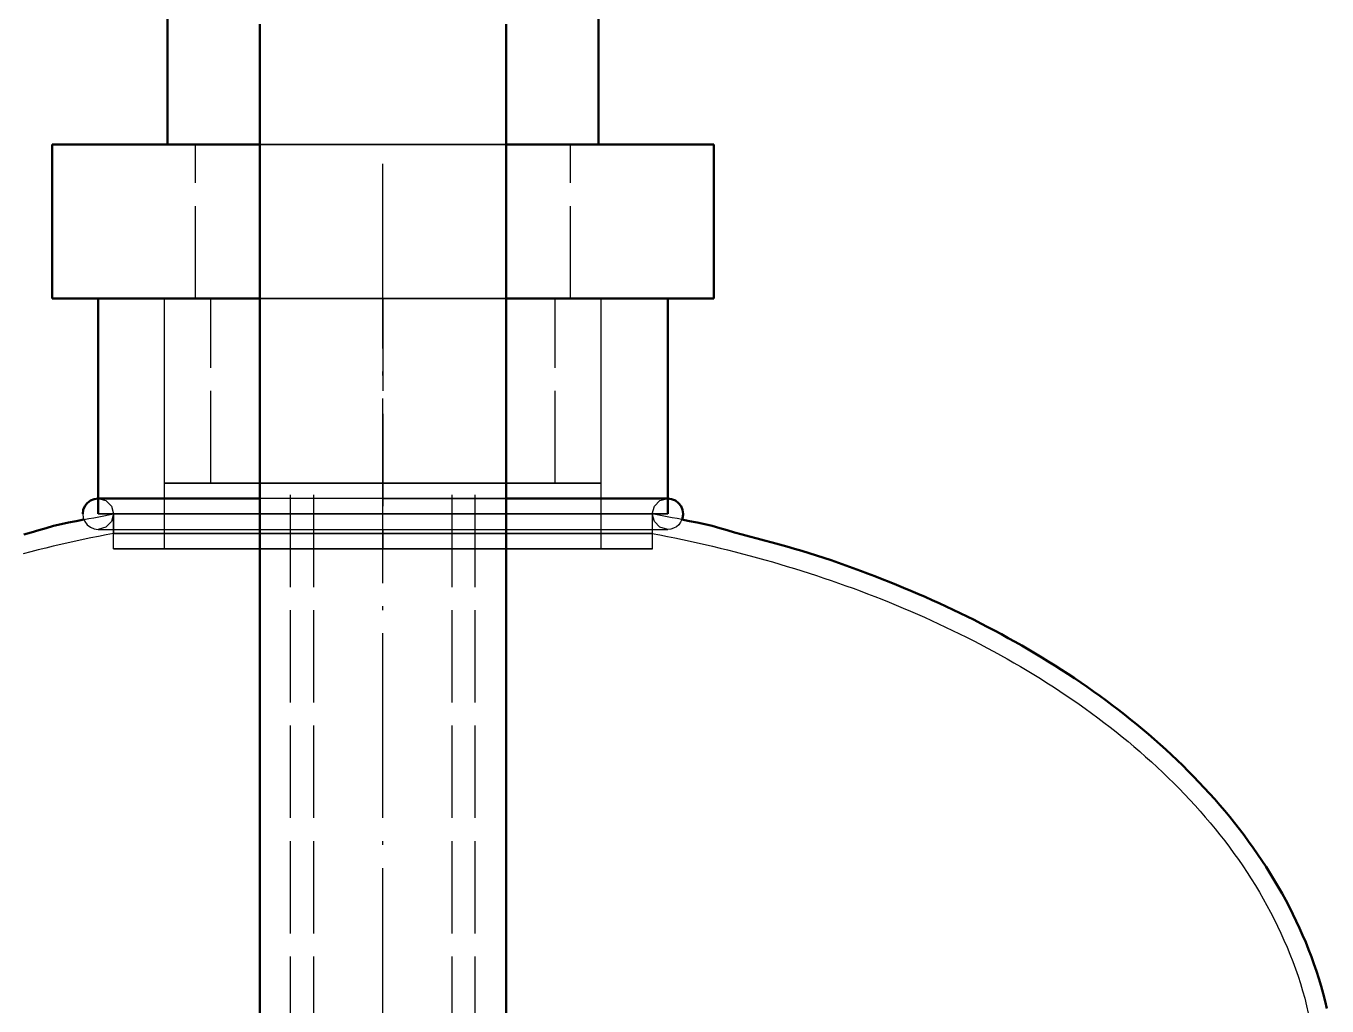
# Model space of a CAD drawing. Header units: millimetres. Extents: x 0 to 594, y 0 to 420.
# Drawn here: x 230.15 to 272.41, y 316.27 to 348.1 of the extents above; entities that cross this region are included whole.
import ezdxf

# ---------------------------------------------------------------- set-up
doc = ezdxf.new("R2010")
doc.units = ezdxf.units.MM
doc.linetypes.add('ISO02-TRAZOS', pattern=[3.75, 3, -0.75])
doc.linetypes.add('ISO04-TRAZO-PUNTO', pattern=[7.625, 6, -0.75, 0.125, -0.75])
for name, color, linetype, lineweight in [('01-VISIBLE', 7, 'CONTINUOUS', 50), ('02-OCULTA', 4, 'ISO02-TRAZOS', 25), ('03-EJE', 1, 'ISO04-TRAZO-PUNTO', 25)]:
    doc.layers.add(name, color=color, linetype=linetype, lineweight=lineweight)

msp = doc.modelspace()

# ---------------------------------------------------------------- linework, layer by layer
at = {"layer": '01-VISIBLE'}
for p, q in [((234.746, 344.251), (234.746, 376.184)), ((248.746, 344.251), (248.746, 376.184)), ((230.996, 339.251), (230.996, 344.251)), ((252.496, 339.251), (252.496, 344.251)), ((232.496, 332.251), (232.496, 339.251)), ((237.746, 339.277), (237.746, 257.351)), ((245.746, 339.277), (245.746, 257.351)), ((250.996, 332.251), (250.996, 339.251))]:
    msp.add_line(p, q, dxfattribs=at)
for points in [[(237.746, 339.277), (237.746, 339.531), (237.746, 339.785), (237.746, 340.039), (237.746, 340.293), (237.746, 340.546), (237.746, 340.8), (237.746, 341.054), (237.746, 341.308), (237.746, 341.562), (237.746, 341.816), (237.746, 342.069), (237.746, 342.323), (237.746, 342.577), (237.746, 342.831), (237.746, 343.085), (237.746, 343.339), (237.746, 343.593), (237.746, 343.846), (237.746, 344.1), (237.746, 344.354), (237.746, 344.608), (237.746, 344.862), (237.746, 345.116), (237.746, 345.369), (237.746, 345.623), (237.746, 345.877), (237.746, 346.131), (237.746, 346.385), (237.746, 346.639), (237.746, 346.893), (237.746, 347.146), (237.746, 347.4), (237.746, 347.654), (237.746, 347.908), (237.746, 348.162)], [(245.746, 339.277), (245.746, 339.531), (245.746, 339.785), (245.746, 340.039), (245.746, 340.293), (245.746, 340.546), (245.746, 340.8), (245.746, 341.054), (245.746, 341.308), (245.746, 341.562), (245.746, 341.816), (245.746, 342.069), (245.746, 342.323), (245.746, 342.577), (245.746, 342.831), (245.746, 343.085), (245.746, 343.339), (245.746, 343.593), (245.746, 343.846), (245.746, 344.1), (245.746, 344.354), (245.746, 344.608), (245.746, 344.862), (245.746, 345.116), (245.746, 345.369), (245.746, 345.623), (245.746, 345.877), (245.746, 346.131), (245.746, 346.385), (245.746, 346.639), (245.746, 346.893), (245.746, 347.146), (245.746, 347.4), (245.746, 347.654), (245.746, 347.908), (245.746, 348.162)], [(230.996, 344.251), (231.246, 344.251), (231.496, 344.251), (231.746, 344.251), (231.996, 344.251), (232.246, 344.251), (232.496, 344.251), (232.746, 344.251), (232.996, 344.251), (233.246, 344.251), (233.496, 344.251), (233.746, 344.251), (233.996, 344.251), (234.246, 344.251), (234.496, 344.251), (234.746, 344.251), (234.996, 344.251), (235.246, 344.251), (235.496, 344.251), (235.746, 344.251), (235.996, 344.251), (236.246, 344.251), (236.496, 344.251), (236.746, 344.251), (236.996, 344.251), (237.246, 344.251), (237.496, 344.251), (237.746, 344.251)], [(245.746, 344.251), (246.005, 344.251), (246.265, 344.251), (246.525, 344.251), (246.784, 344.251), (247.044, 344.251), (247.303, 344.251), (247.563, 344.251), (247.823, 344.251), (248.082, 344.251), (248.342, 344.251), (248.602, 344.251), (248.861, 344.251), (249.121, 344.251), (249.38, 344.251), (249.64, 344.251), (249.9, 344.251), (250.159, 344.251), (250.419, 344.251), (250.678, 344.251), (250.938, 344.251), (251.198, 344.251), (251.457, 344.251), (251.717, 344.251), (251.977, 344.251), (252.236, 344.251), (252.496, 344.251)], [(230.996, 339.251), (231.246, 339.251), (231.496, 339.251), (231.746, 339.251), (231.996, 339.251), (232.246, 339.251), (232.496, 339.251), (232.746, 339.251), (232.996, 339.251), (233.246, 339.251), (233.496, 339.251), (233.746, 339.251), (233.996, 339.251), (234.246, 339.251), (234.496, 339.251), (234.746, 339.251), (234.996, 339.251), (235.246, 339.251), (235.496, 339.251), (235.746, 339.251), (235.996, 339.251), (236.246, 339.251), (236.496, 339.251), (236.746, 339.251), (236.996, 339.251), (237.246, 339.251), (237.496, 339.251), (237.746, 339.251)], [(245.746, 339.251), (246.005, 339.251), (246.265, 339.251), (246.525, 339.251), (246.784, 339.251), (247.044, 339.251), (247.303, 339.251), (247.563, 339.251), (247.823, 339.251), (248.082, 339.251), (248.342, 339.251), (248.602, 339.251), (248.861, 339.251), (249.121, 339.251), (249.38, 339.251), (249.64, 339.251), (249.9, 339.251), (250.159, 339.251), (250.419, 339.251), (250.678, 339.251), (250.938, 339.251), (251.198, 339.251), (251.457, 339.251), (251.717, 339.251), (251.977, 339.251), (252.236, 339.251), (252.496, 339.251)], [(232.496, 332.751), (232.366, 332.733), (232.246, 332.684), (232.142, 332.604), (232.063, 332.501), (232.013, 332.38), (231.996, 332.251)], [(237.746, 332.751), (237.496, 332.751), (237.246, 332.751), (236.996, 332.751), (236.746, 332.751), (236.496, 332.751), (236.246, 332.751), (235.996, 332.751), (235.746, 332.751), (235.496, 332.751), (235.246, 332.751), (234.996, 332.751), (234.746, 332.751), (234.496, 332.751), (234.246, 332.751), (233.996, 332.751), (233.746, 332.751), (233.496, 332.751), (233.246, 332.751), (232.996, 332.751), (232.746, 332.751), (232.496, 332.751)], [(250.996, 332.751), (250.733, 332.751), (250.471, 332.751), (250.208, 332.751), (249.946, 332.751), (249.683, 332.751), (249.421, 332.751), (249.158, 332.751), (248.896, 332.751), (248.633, 332.751), (248.371, 332.751), (248.108, 332.751), (247.846, 332.751), (247.583, 332.751), (247.321, 332.751), (247.058, 332.751), (246.796, 332.751), (246.533, 332.751), (246.271, 332.751), (246.008, 332.751), (245.746, 332.751)], [(251.496, 332.251), (251.479, 332.38), (251.429, 332.501), (251.349, 332.604), (251.246, 332.684), (251.125, 332.733), (250.996, 332.751)], [(251.496, 332.251), (251.495, 332.219), (251.492, 332.188), (251.487, 332.157), (251.48, 332.127), (251.472, 332.097), (251.461, 332.067)], [(230.078, 331.588), (230.321, 331.654), (230.563, 331.721), (230.804, 331.793), (231.046, 331.862), (231.291, 331.918), (231.537, 331.97), (231.784, 332.019), (232.031, 332.067)], [(272.413, 316.188), (272.354, 316.432), (272.29, 316.675), (272.222, 316.917), (272.149, 317.158), (272.072, 317.397), (271.991, 317.635), (271.905, 317.872), (271.815, 318.106), (271.721, 318.34), (271.623, 318.571), (271.521, 318.801), (271.415, 319.029), (271.305, 319.255), (271.191, 319.479), (271.074, 319.702), (270.953, 319.922), (270.829, 320.141), (270.701, 320.358), (270.57, 320.572), (270.436, 320.785), (270.298, 320.995), (270.157, 321.204), (270.014, 321.41), (269.867, 321.614), (269.718, 321.817), (269.566, 322.017), (269.411, 322.215), (269.253, 322.411), (269.093, 322.605), (268.93, 322.796), (268.765, 322.986), (268.597, 323.173), (268.427, 323.359), (268.255, 323.542), (268.081, 323.723), (267.904, 323.902), (267.726, 324.079), (267.545, 324.254), (267.362, 324.426), (267.177, 324.597), (266.991, 324.766), (266.803, 324.932), (266.612, 325.097), (266.42, 325.259), (266.227, 325.42), (266.032, 325.578), (265.835, 325.735), (265.636, 325.889), (265.436, 326.042), (265.235, 326.192), (265.032, 326.341), (264.828, 326.487), (264.622, 326.632), (264.415, 326.775), (264.207, 326.916), (263.997, 327.055), (263.787, 327.192), (263.575, 327.327), (263.361, 327.46), (263.147, 327.592), (262.932, 327.722), (262.715, 327.849), (262.498, 327.976), (262.279, 328.1), (262.059, 328.222), (261.839, 328.343), (261.617, 328.462), (261.395, 328.579), (261.172, 328.695), (260.948, 328.809), (260.723, 328.921), (260.497, 329.032), (260.27, 329.141), (260.042, 329.248), (259.814, 329.353), (259.585, 329.456), (259.355, 329.558), (259.124, 329.658), (258.892, 329.756), (258.66, 329.853), (258.428, 329.948), (258.194, 330.042), (257.96, 330.134), (257.726, 330.225), (257.491, 330.315), (257.256, 330.404), (257.02, 330.492), (256.784, 330.578), (256.547, 330.662), (256.31, 330.745), (256.071, 330.825), (255.832, 330.903), (255.593, 330.978), (255.352, 331.052), (255.111, 331.123), (254.869, 331.193), (254.627, 331.261), (254.385, 331.328), (254.142, 331.394), (253.899, 331.459), (253.656, 331.524), (253.413, 331.588), (253.171, 331.654), (252.928, 331.721), (252.687, 331.793), (252.445, 331.862), (252.201, 331.918), (251.954, 331.97), (251.708, 332.019), (251.461, 332.067)]]:
    msp.add_lwpolyline(points, dxfattribs=at)
at = {"layer": '02-OCULTA'}
for p, q in [((234.746, 344.251), (234.746, 377.184)), ((248.746, 344.251), (248.746, 377.184)), ((235.652, 339.251), (235.652, 344.251)), ((246.746, 344.251), (236.746, 344.251)), ((246.746, 344.251), (236.746, 344.251)), ((247.84, 339.251), (247.84, 344.251)), ((234.652, 331.118), (234.652, 339.251)), ((234.652, 333.251), (234.652, 339.251)), ((236.152, 333.251), (236.152, 339.251)), ((241.746, 339.251), (241.746, 331.118)), ((247.34, 333.251), (247.34, 339.251)), ((248.84, 331.118), (248.84, 339.251)), ((248.84, 333.251), (248.84, 339.251)), ((238.746, 194.876), (238.746, 333.251)), ((239.496, 194.876), (239.496, 333.251)), ((243.996, 194.876), (243.996, 333.251)), ((244.746, 194.876), (244.746, 333.251)), ((232.991, 331.118), (232.991, 332.251)), ((232.996, 332.251), (232.996, 331.618)), ((250.496, 332.251), (250.496, 331.618)), ((250.501, 331.118), (250.501, 332.251))]:
    msp.add_line(p, q, dxfattribs=at)
for points in [[(241.746, 344.251), (241.496, 344.251), (241.246, 344.251), (240.996, 344.251), (240.746, 344.251), (240.496, 344.251), (240.246, 344.251), (239.996, 344.251), (239.746, 344.251), (239.496, 344.251), (239.246, 344.251), (238.996, 344.251), (238.746, 344.251), (238.496, 344.251), (238.246, 344.251), (237.996, 344.251), (237.746, 344.251), (237.496, 344.251), (237.246, 344.251), (236.996, 344.251), (236.746, 344.251), (236.496, 344.251), (236.246, 344.251), (235.996, 344.251), (235.746, 344.251), (235.496, 344.251), (235.246, 344.251), (234.996, 344.251), (234.746, 344.251), (234.496, 344.251), (234.246, 344.251), (233.996, 344.251), (233.746, 344.251), (233.496, 344.251), (233.246, 344.251), (232.996, 344.251), (232.746, 344.251), (232.496, 344.251), (232.246, 344.251), (231.996, 344.251), (231.746, 344.251), (231.496, 344.251), (231.246, 344.251), (230.996, 344.251)], [(236.746, 344.251), (236.496, 344.251), (236.246, 344.251), (235.996, 344.251), (235.746, 344.251), (235.496, 344.251), (235.246, 344.251), (234.996, 344.251), (234.746, 344.251)], [(236.746, 344.251), (236.496, 344.251), (236.246, 344.251), (235.996, 344.251), (235.746, 344.251), (235.496, 344.251), (235.246, 344.251), (234.996, 344.251), (234.746, 344.251)], [(241.746, 344.251), (241.492, 344.251), (241.238, 344.251), (240.984, 344.251), (240.73, 344.251), (240.476, 344.251), (240.222, 344.251), (239.968, 344.251), (239.714, 344.251), (239.461, 344.251), (239.207, 344.251), (238.953, 344.251), (238.699, 344.251), (238.445, 344.251), (238.191, 344.251), (237.937, 344.251), (237.683, 344.251), (237.429, 344.251), (237.175, 344.251), (236.921, 344.251), (236.667, 344.251), (236.414, 344.251), (236.16, 344.251), (235.906, 344.251), (235.652, 344.251)], [(235.652, 344.251), (235.906, 344.251), (236.16, 344.251), (236.414, 344.251), (236.667, 344.251), (236.921, 344.251), (237.175, 344.251), (237.429, 344.251), (237.683, 344.251), (237.937, 344.251), (238.191, 344.251), (238.445, 344.251), (238.699, 344.251), (238.953, 344.251), (239.207, 344.251), (239.461, 344.251), (239.714, 344.251), (239.968, 344.251), (240.222, 344.251), (240.476, 344.251), (240.73, 344.251), (240.984, 344.251), (241.238, 344.251), (241.492, 344.251), (241.746, 344.251), (242, 344.251), (242.254, 344.251), (242.508, 344.251), (242.761, 344.251), (243.015, 344.251), (243.269, 344.251), (243.523, 344.251), (243.777, 344.251), (244.031, 344.251), (244.285, 344.251), (244.539, 344.251), (244.793, 344.251), (245.047, 344.251), (245.301, 344.251), (245.555, 344.251), (245.808, 344.251), (246.062, 344.251), (246.316, 344.251), (246.57, 344.251), (246.824, 344.251), (247.078, 344.251), (247.332, 344.251), (247.586, 344.251), (247.84, 344.251)], [(237.746, 344.251), (238.004, 344.251), (238.262, 344.251), (238.52, 344.251), (238.778, 344.251), (239.036, 344.251), (239.294, 344.251), (239.552, 344.251), (239.81, 344.251), (240.068, 344.251), (240.326, 344.251), (240.584, 344.251), (240.843, 344.251), (241.101, 344.251), (241.359, 344.251), (241.617, 344.251), (241.875, 344.251), (242.133, 344.251), (242.391, 344.251), (242.649, 344.251), (242.907, 344.251), (243.165, 344.251), (243.423, 344.251), (243.681, 344.251), (243.939, 344.251), (244.197, 344.251), (244.455, 344.251), (244.714, 344.251), (244.972, 344.251), (245.23, 344.251), (245.488, 344.251), (245.746, 344.251)], [(252.496, 344.251), (252.24, 344.251), (251.984, 344.251), (251.728, 344.251), (251.472, 344.251), (251.216, 344.251), (250.96, 344.251), (250.704, 344.251), (250.448, 344.251), (250.192, 344.251), (249.936, 344.251), (249.68, 344.251), (249.424, 344.251), (249.168, 344.251), (248.912, 344.251), (248.656, 344.251), (248.401, 344.251), (248.145, 344.251), (247.889, 344.251), (247.633, 344.251), (247.377, 344.251), (247.121, 344.251), (246.865, 344.251), (246.609, 344.251), (246.353, 344.251), (246.097, 344.251), (245.841, 344.251), (245.585, 344.251), (245.329, 344.251), (245.073, 344.251), (244.817, 344.251), (244.561, 344.251), (244.305, 344.251), (244.049, 344.251), (243.793, 344.251), (243.537, 344.251), (243.281, 344.251), (243.026, 344.251), (242.77, 344.251), (242.514, 344.251), (242.258, 344.251), (242.002, 344.251), (241.746, 344.251)], [(247.84, 344.251), (247.586, 344.251), (247.332, 344.251), (247.078, 344.251), (246.824, 344.251), (246.57, 344.251), (246.316, 344.251), (246.062, 344.251), (245.808, 344.251), (245.555, 344.251), (245.301, 344.251), (245.047, 344.251), (244.793, 344.251), (244.539, 344.251), (244.285, 344.251), (244.031, 344.251), (243.777, 344.251), (243.523, 344.251), (243.269, 344.251), (243.015, 344.251), (242.761, 344.251), (242.508, 344.251), (242.254, 344.251), (242, 344.251), (241.746, 344.251)], [(246.746, 344.251), (246.996, 344.251), (247.246, 344.251), (247.496, 344.251), (247.746, 344.251), (247.996, 344.251), (248.246, 344.251), (248.496, 344.251), (248.746, 344.251)], [(246.746, 344.251), (246.996, 344.251), (247.246, 344.251), (247.496, 344.251), (247.746, 344.251), (247.996, 344.251), (248.246, 344.251), (248.496, 344.251), (248.746, 344.251)], [(241.746, 339.251), (241.496, 339.251), (241.246, 339.251), (240.996, 339.251), (240.746, 339.251), (240.496, 339.251), (240.246, 339.251), (239.996, 339.251), (239.746, 339.251), (239.496, 339.251), (239.246, 339.251), (238.996, 339.251), (238.746, 339.251), (238.496, 339.251), (238.246, 339.251), (237.996, 339.251), (237.746, 339.251), (237.496, 339.251), (237.246, 339.251), (236.996, 339.251), (236.746, 339.251), (236.496, 339.251), (236.246, 339.251), (235.996, 339.251), (235.746, 339.251), (235.496, 339.251), (235.246, 339.251), (234.996, 339.251), (234.746, 339.251), (234.496, 339.251), (234.246, 339.251), (233.996, 339.251), (233.746, 339.251), (233.496, 339.251), (233.246, 339.251), (232.996, 339.251), (232.746, 339.251), (232.496, 339.251), (232.246, 339.251), (231.996, 339.251), (231.746, 339.251), (231.496, 339.251), (231.246, 339.251), (230.996, 339.251)], [(241.746, 339.251), (241.496, 339.251), (241.246, 339.251), (240.996, 339.251), (240.746, 339.251), (240.496, 339.251), (240.246, 339.251), (239.996, 339.251), (239.746, 339.251), (239.496, 339.251), (239.246, 339.251), (238.996, 339.251), (238.746, 339.251), (238.496, 339.251), (238.246, 339.251), (237.996, 339.251), (237.746, 339.251), (237.496, 339.251), (237.246, 339.251), (236.996, 339.251), (236.746, 339.251), (236.496, 339.251), (236.246, 339.251), (235.996, 339.251), (235.746, 339.251), (235.496, 339.251), (235.246, 339.251), (234.996, 339.251), (234.746, 339.251), (234.496, 339.251), (234.246, 339.251), (233.996, 339.251), (233.746, 339.251), (233.496, 339.251), (233.246, 339.251), (232.996, 339.251), (232.746, 339.251), (232.496, 339.251)], [(232.496, 339.251), (232.746, 339.251), (232.996, 339.251), (233.246, 339.251), (233.496, 339.251), (233.746, 339.251), (233.996, 339.251), (234.246, 339.251), (234.496, 339.251), (234.746, 339.251), (234.996, 339.251), (235.246, 339.251), (235.496, 339.251), (235.746, 339.251), (235.996, 339.251), (236.246, 339.251), (236.496, 339.251), (236.746, 339.251), (236.996, 339.251), (237.246, 339.251), (237.496, 339.251), (237.746, 339.251), (237.996, 339.251), (238.246, 339.251), (238.496, 339.251), (238.746, 339.251), (238.996, 339.251), (239.246, 339.251), (239.496, 339.251), (239.746, 339.251), (239.996, 339.251), (240.246, 339.251), (240.496, 339.251), (240.746, 339.251), (240.996, 339.251), (241.246, 339.251), (241.496, 339.251), (241.746, 339.251), (241.996, 339.251), (242.246, 339.251), (242.496, 339.251), (242.746, 339.251), (242.996, 339.251), (243.246, 339.251), (243.496, 339.251), (243.746, 339.251), (243.996, 339.251), (244.246, 339.251), (244.496, 339.251), (244.746, 339.251), (244.996, 339.251), (245.246, 339.251), (245.496, 339.251), (245.746, 339.251), (245.996, 339.251), (246.246, 339.251), (246.496, 339.251), (246.746, 339.251), (246.996, 339.251), (247.246, 339.251), (247.496, 339.251), (247.746, 339.251), (247.996, 339.251), (248.246, 339.251), (248.496, 339.251), (248.746, 339.251), (248.996, 339.251), (249.246, 339.251), (249.496, 339.251), (249.746, 339.251), (249.996, 339.251), (250.246, 339.251), (250.496, 339.251), (250.746, 339.251), (250.996, 339.251)], [(241.746, 339.251), (241.492, 339.251), (241.239, 339.251), (240.986, 339.251), (240.732, 339.251), (240.479, 339.251), (240.226, 339.251), (239.972, 339.251), (239.719, 339.251), (239.466, 339.251), (239.212, 339.251), (238.959, 339.251), (238.705, 339.251), (238.452, 339.251), (238.199, 339.251), (237.945, 339.251), (237.692, 339.251), (237.439, 339.251), (237.185, 339.251), (236.932, 339.251), (236.679, 339.251), (236.425, 339.251), (236.172, 339.251), (235.919, 339.251), (235.665, 339.251), (235.412, 339.251), (235.158, 339.251), (234.905, 339.251), (234.652, 339.251)], [(234.652, 339.251), (234.905, 339.251), (235.158, 339.251), (235.412, 339.251), (235.665, 339.251), (235.919, 339.251), (236.172, 339.251), (236.425, 339.251), (236.679, 339.251), (236.932, 339.251), (237.185, 339.251), (237.439, 339.251), (237.692, 339.251), (237.945, 339.251), (238.199, 339.251), (238.452, 339.251), (238.705, 339.251), (238.959, 339.251), (239.212, 339.251), (239.466, 339.251), (239.719, 339.251), (239.972, 339.251), (240.226, 339.251), (240.479, 339.251), (240.732, 339.251), (240.986, 339.251), (241.239, 339.251), (241.492, 339.251), (241.746, 339.251), (241.999, 339.251), (242.252, 339.251), (242.506, 339.251), (242.759, 339.251), (243.013, 339.251), (243.266, 339.251), (243.519, 339.251), (243.773, 339.251), (244.026, 339.251), (244.279, 339.251), (244.533, 339.251), (244.786, 339.251), (245.039, 339.251), (245.293, 339.251), (245.546, 339.251), (245.799, 339.251), (246.053, 339.251), (246.306, 339.251), (246.56, 339.251), (246.813, 339.251), (247.066, 339.251), (247.32, 339.251), (247.573, 339.251), (247.826, 339.251), (248.08, 339.251), (248.333, 339.251), (248.586, 339.251), (248.84, 339.251)], [(241.746, 339.251), (241.492, 339.251), (241.239, 339.251), (240.986, 339.251), (240.732, 339.251), (240.479, 339.251), (240.226, 339.251), (239.972, 339.251), (239.719, 339.251), (239.466, 339.251), (239.212, 339.251), (238.959, 339.251), (238.705, 339.251), (238.452, 339.251), (238.199, 339.251), (237.945, 339.251), (237.692, 339.251), (237.439, 339.251), (237.185, 339.251), (236.932, 339.251), (236.679, 339.251), (236.425, 339.251), (236.172, 339.251), (235.919, 339.251), (235.665, 339.251), (235.412, 339.251), (235.158, 339.251), (234.905, 339.251), (234.652, 339.251)], [(234.652, 339.251), (234.905, 339.251), (235.158, 339.251), (235.412, 339.251), (235.665, 339.251), (235.919, 339.251), (236.172, 339.251), (236.425, 339.251), (236.679, 339.251), (236.932, 339.251), (237.185, 339.251), (237.439, 339.251), (237.692, 339.251), (237.945, 339.251), (238.199, 339.251), (238.452, 339.251), (238.705, 339.251), (238.959, 339.251), (239.212, 339.251), (239.466, 339.251), (239.719, 339.251), (239.972, 339.251), (240.226, 339.251), (240.479, 339.251), (240.732, 339.251), (240.986, 339.251), (241.239, 339.251), (241.492, 339.251), (241.746, 339.251), (241.999, 339.251), (242.252, 339.251), (242.506, 339.251), (242.759, 339.251), (243.013, 339.251), (243.266, 339.251), (243.519, 339.251), (243.773, 339.251), (244.026, 339.251), (244.279, 339.251), (244.533, 339.251), (244.786, 339.251), (245.039, 339.251), (245.293, 339.251), (245.546, 339.251), (245.799, 339.251), (246.053, 339.251), (246.306, 339.251), (246.56, 339.251), (246.813, 339.251), (247.066, 339.251), (247.32, 339.251), (247.573, 339.251), (247.826, 339.251), (248.08, 339.251), (248.333, 339.251), (248.586, 339.251), (248.84, 339.251)], [(241.746, 339.251), (241.492, 339.251), (241.238, 339.251), (240.984, 339.251), (240.73, 339.251), (240.476, 339.251), (240.222, 339.251), (239.968, 339.251), (239.714, 339.251), (239.461, 339.251), (239.207, 339.251), (238.953, 339.251), (238.699, 339.251), (238.445, 339.251), (238.191, 339.251), (237.937, 339.251), (237.683, 339.251), (237.429, 339.251), (237.175, 339.251), (236.921, 339.251), (236.667, 339.251), (236.414, 339.251), (236.16, 339.251), (235.906, 339.251), (235.652, 339.251)], [(235.652, 339.251), (235.906, 339.251), (236.16, 339.251), (236.414, 339.251), (236.667, 339.251), (236.921, 339.251), (237.175, 339.251), (237.429, 339.251), (237.683, 339.251), (237.937, 339.251), (238.191, 339.251), (238.445, 339.251), (238.699, 339.251), (238.953, 339.251), (239.207, 339.251), (239.461, 339.251), (239.714, 339.251), (239.968, 339.251), (240.222, 339.251), (240.476, 339.251), (240.73, 339.251), (240.984, 339.251), (241.238, 339.251), (241.492, 339.251), (241.746, 339.251), (242, 339.251), (242.254, 339.251), (242.508, 339.251), (242.761, 339.251), (243.015, 339.251), (243.269, 339.251), (243.523, 339.251), (243.777, 339.251), (244.031, 339.251), (244.285, 339.251), (244.539, 339.251), (244.793, 339.251), (245.047, 339.251), (245.301, 339.251), (245.555, 339.251), (245.808, 339.251), (246.062, 339.251), (246.316, 339.251), (246.57, 339.251), (246.824, 339.251), (247.078, 339.251), (247.332, 339.251), (247.586, 339.251), (247.84, 339.251)], [(241.746, 339.251), (241.492, 339.251), (241.237, 339.251), (240.983, 339.251), (240.729, 339.251), (240.474, 339.251), (240.22, 339.251), (239.966, 339.251), (239.712, 339.251), (239.457, 339.251), (239.203, 339.251), (238.949, 339.251), (238.695, 339.251), (238.44, 339.251), (238.186, 339.251), (237.932, 339.251), (237.677, 339.251), (237.423, 339.251), (237.169, 339.251), (236.915, 339.251), (236.66, 339.251), (236.406, 339.251), (236.152, 339.251)], [(236.152, 339.251), (236.406, 339.251), (236.66, 339.251), (236.915, 339.251), (237.169, 339.251), (237.423, 339.251), (237.677, 339.251), (237.932, 339.251), (238.186, 339.251), (238.44, 339.251), (238.695, 339.251), (238.949, 339.251), (239.203, 339.251), (239.457, 339.251), (239.712, 339.251), (239.966, 339.251), (240.22, 339.251), (240.474, 339.251), (240.729, 339.251), (240.983, 339.251), (241.237, 339.251), (241.492, 339.251), (241.746, 339.251), (242, 339.251), (242.254, 339.251), (242.509, 339.251), (242.763, 339.251), (243.017, 339.251), (243.271, 339.251), (243.526, 339.251), (243.78, 339.251), (244.034, 339.251), (244.289, 339.251), (244.543, 339.251), (244.797, 339.251), (245.051, 339.251), (245.306, 339.251), (245.56, 339.251), (245.814, 339.251), (246.068, 339.251), (246.323, 339.251), (246.577, 339.251), (246.831, 339.251), (247.086, 339.251), (247.34, 339.251)], [(237.746, 339.251), (238.004, 339.251), (238.262, 339.251), (238.52, 339.251), (238.778, 339.251), (239.036, 339.251), (239.294, 339.251), (239.552, 339.251), (239.81, 339.251), (240.068, 339.251), (240.326, 339.251), (240.584, 339.251), (240.843, 339.251), (241.101, 339.251), (241.359, 339.251), (241.617, 339.251), (241.875, 339.251), (242.133, 339.251), (242.391, 339.251), (242.649, 339.251), (242.907, 339.251), (243.165, 339.251), (243.423, 339.251), (243.681, 339.251), (243.939, 339.251), (244.197, 339.251), (244.455, 339.251), (244.714, 339.251), (244.972, 339.251), (245.23, 339.251), (245.488, 339.251), (245.746, 339.251)], [(248.84, 339.251), (248.586, 339.251), (248.333, 339.251), (248.08, 339.251), (247.826, 339.251), (247.573, 339.251), (247.32, 339.251), (247.066, 339.251), (246.813, 339.251), (246.56, 339.251), (246.306, 339.251), (246.053, 339.251), (245.799, 339.251), (245.546, 339.251), (245.293, 339.251), (245.039, 339.251), (244.786, 339.251), (244.533, 339.251), (244.279, 339.251), (244.026, 339.251), (243.773, 339.251), (243.519, 339.251), (243.266, 339.251), (243.013, 339.251), (242.759, 339.251), (242.506, 339.251), (242.252, 339.251), (241.999, 339.251), (241.746, 339.251)], [(250.996, 339.251), (250.746, 339.251), (250.496, 339.251), (250.246, 339.251), (249.996, 339.251), (249.746, 339.251), (249.496, 339.251), (249.246, 339.251), (248.996, 339.251), (248.746, 339.251), (248.496, 339.251), (248.246, 339.251), (247.996, 339.251), (247.746, 339.251), (247.496, 339.251), (247.246, 339.251), (246.996, 339.251), (246.746, 339.251), (246.496, 339.251), (246.246, 339.251), (245.996, 339.251), (245.746, 339.251), (245.496, 339.251), (245.246, 339.251), (244.996, 339.251), (244.746, 339.251), (244.496, 339.251), (244.246, 339.251), (243.996, 339.251), (243.746, 339.251), (243.496, 339.251), (243.246, 339.251), (242.996, 339.251), (242.746, 339.251), (242.496, 339.251), (242.246, 339.251), (241.996, 339.251), (241.746, 339.251)], [(252.496, 339.251), (252.24, 339.251), (251.984, 339.251), (251.728, 339.251), (251.472, 339.251), (251.216, 339.251), (250.96, 339.251), (250.704, 339.251), (250.448, 339.251), (250.192, 339.251), (249.936, 339.251), (249.68, 339.251), (249.424, 339.251), (249.168, 339.251), (248.912, 339.251), (248.656, 339.251), (248.401, 339.251), (248.145, 339.251), (247.889, 339.251), (247.633, 339.251), (247.377, 339.251), (247.121, 339.251), (246.865, 339.251), (246.609, 339.251), (246.353, 339.251), (246.097, 339.251), (245.841, 339.251), (245.585, 339.251), (245.329, 339.251), (245.073, 339.251), (244.817, 339.251), (244.561, 339.251), (244.305, 339.251), (244.049, 339.251), (243.793, 339.251), (243.537, 339.251), (243.281, 339.251), (243.026, 339.251), (242.77, 339.251), (242.514, 339.251), (242.258, 339.251), (242.002, 339.251), (241.746, 339.251)], [(247.84, 339.251), (247.586, 339.251), (247.332, 339.251), (247.078, 339.251), (246.824, 339.251), (246.57, 339.251), (246.316, 339.251), (246.062, 339.251), (245.808, 339.251), (245.555, 339.251), (245.301, 339.251), (245.047, 339.251), (244.793, 339.251), (244.539, 339.251), (244.285, 339.251), (244.031, 339.251), (243.777, 339.251), (243.523, 339.251), (243.269, 339.251), (243.015, 339.251), (242.761, 339.251), (242.508, 339.251), (242.254, 339.251), (242, 339.251), (241.746, 339.251)], [(248.84, 339.251), (248.586, 339.251), (248.333, 339.251), (248.08, 339.251), (247.826, 339.251), (247.573, 339.251), (247.32, 339.251), (247.066, 339.251), (246.813, 339.251), (246.56, 339.251), (246.306, 339.251), (246.053, 339.251), (245.799, 339.251), (245.546, 339.251), (245.293, 339.251), (245.039, 339.251), (244.786, 339.251), (244.533, 339.251), (244.279, 339.251), (244.026, 339.251), (243.773, 339.251), (243.519, 339.251), (243.266, 339.251), (243.013, 339.251), (242.759, 339.251), (242.506, 339.251), (242.252, 339.251), (241.999, 339.251), (241.746, 339.251)], [(247.34, 339.251), (247.086, 339.251), (246.831, 339.251), (246.577, 339.251), (246.323, 339.251), (246.068, 339.251), (245.814, 339.251), (245.56, 339.251), (245.306, 339.251), (245.051, 339.251), (244.797, 339.251), (244.543, 339.251), (244.289, 339.251), (244.034, 339.251), (243.78, 339.251), (243.526, 339.251), (243.271, 339.251), (243.017, 339.251), (242.763, 339.251), (242.509, 339.251), (242.254, 339.251), (242, 339.251), (241.746, 339.251)], [(241.746, 333.251), (241.492, 333.251), (241.239, 333.251), (240.986, 333.251), (240.732, 333.251), (240.479, 333.251), (240.226, 333.251), (239.972, 333.251), (239.719, 333.251), (239.466, 333.251), (239.212, 333.251), (238.959, 333.251), (238.705, 333.251), (238.452, 333.251), (238.199, 333.251), (237.945, 333.251), (237.692, 333.251), (237.439, 333.251), (237.185, 333.251), (236.932, 333.251), (236.679, 333.251), (236.425, 333.251), (236.172, 333.251), (235.919, 333.251), (235.665, 333.251), (235.412, 333.251), (235.158, 333.251), (234.905, 333.251), (234.652, 333.251)], [(234.652, 333.251), (234.905, 333.251), (235.158, 333.251), (235.412, 333.251), (235.665, 333.251), (235.919, 333.251), (236.172, 333.251), (236.425, 333.251), (236.679, 333.251), (236.932, 333.251), (237.185, 333.251), (237.439, 333.251), (237.692, 333.251), (237.945, 333.251), (238.199, 333.251), (238.452, 333.251), (238.705, 333.251), (238.959, 333.251), (239.212, 333.251), (239.466, 333.251), (239.719, 333.251), (239.972, 333.251), (240.226, 333.251), (240.479, 333.251), (240.732, 333.251), (240.986, 333.251), (241.239, 333.251), (241.492, 333.251), (241.746, 333.251), (241.999, 333.251), (242.252, 333.251), (242.506, 333.251), (242.759, 333.251), (243.013, 333.251), (243.266, 333.251), (243.519, 333.251), (243.773, 333.251), (244.026, 333.251), (244.279, 333.251), (244.533, 333.251), (244.786, 333.251), (245.039, 333.251), (245.293, 333.251), (245.546, 333.251), (245.799, 333.251), (246.053, 333.251), (246.306, 333.251), (246.56, 333.251), (246.813, 333.251), (247.066, 333.251), (247.32, 333.251), (247.573, 333.251), (247.826, 333.251), (248.08, 333.251), (248.333, 333.251), (248.586, 333.251), (248.84, 333.251)], [(241.746, 333.251), (241.492, 333.251), (241.237, 333.251), (240.983, 333.251), (240.729, 333.251), (240.474, 333.251), (240.22, 333.251), (239.966, 333.251), (239.712, 333.251), (239.457, 333.251), (239.203, 333.251), (238.949, 333.251), (238.695, 333.251), (238.44, 333.251), (238.186, 333.251), (237.932, 333.251), (237.677, 333.251), (237.423, 333.251), (237.169, 333.251), (236.915, 333.251), (236.66, 333.251), (236.406, 333.251), (236.152, 333.251)], [(236.152, 333.251), (236.406, 333.251), (236.66, 333.251), (236.915, 333.251), (237.169, 333.251), (237.423, 333.251), (237.677, 333.251), (237.932, 333.251), (238.186, 333.251), (238.44, 333.251), (238.695, 333.251), (238.949, 333.251), (239.203, 333.251), (239.457, 333.251), (239.712, 333.251), (239.966, 333.251), (240.22, 333.251), (240.474, 333.251), (240.729, 333.251), (240.983, 333.251), (241.237, 333.251), (241.492, 333.251), (241.746, 333.251), (242, 333.251), (242.254, 333.251), (242.509, 333.251), (242.763, 333.251), (243.017, 333.251), (243.271, 333.251), (243.526, 333.251), (243.78, 333.251), (244.034, 333.251), (244.289, 333.251), (244.543, 333.251), (244.797, 333.251), (245.051, 333.251), (245.306, 333.251), (245.56, 333.251), (245.814, 333.251), (246.068, 333.251), (246.323, 333.251), (246.577, 333.251), (246.831, 333.251), (247.086, 333.251), (247.34, 333.251)], [(241.746, 333.251), (241.496, 333.251), (241.246, 333.251), (240.996, 333.251), (240.746, 333.251), (240.496, 333.251), (240.246, 333.251), (239.996, 333.251), (239.746, 333.251), (239.496, 333.251), (239.246, 333.251), (238.996, 333.251), (238.746, 333.251)], [(238.746, 333.251), (238.996, 333.251), (239.246, 333.251), (239.496, 333.251), (239.746, 333.251), (239.996, 333.251), (240.246, 333.251), (240.496, 333.251), (240.746, 333.251), (240.996, 333.251), (241.246, 333.251), (241.496, 333.251), (241.746, 333.251), (241.996, 333.251), (242.246, 333.251), (242.496, 333.251), (242.746, 333.251), (242.996, 333.251), (243.246, 333.251), (243.496, 333.251), (243.746, 333.251), (243.996, 333.251), (244.246, 333.251), (244.496, 333.251), (244.746, 333.251)], [(241.746, 333.251), (241.496, 333.251), (241.246, 333.251), (240.996, 333.251), (240.746, 333.251), (240.496, 333.251), (240.246, 333.251), (239.996, 333.251), (239.746, 333.251), (239.496, 333.251)], [(239.496, 333.251), (239.746, 333.251), (239.996, 333.251), (240.246, 333.251), (240.496, 333.251), (240.746, 333.251), (240.996, 333.251), (241.246, 333.251), (241.496, 333.251), (241.746, 333.251), (241.996, 333.251), (242.246, 333.251), (242.496, 333.251), (242.746, 333.251), (242.996, 333.251), (243.246, 333.251), (243.496, 333.251), (243.746, 333.251), (243.996, 333.251)], [(248.84, 333.251), (248.586, 333.251), (248.333, 333.251), (248.08, 333.251), (247.826, 333.251), (247.573, 333.251), (247.32, 333.251), (247.066, 333.251), (246.813, 333.251), (246.56, 333.251), (246.306, 333.251), (246.053, 333.251), (245.799, 333.251), (245.546, 333.251), (245.293, 333.251), (245.039, 333.251), (244.786, 333.251), (244.533, 333.251), (244.279, 333.251), (244.026, 333.251), (243.773, 333.251), (243.519, 333.251), (243.266, 333.251), (243.013, 333.251), (242.759, 333.251), (242.506, 333.251), (242.252, 333.251), (241.999, 333.251), (241.746, 333.251)], [(247.34, 333.251), (247.086, 333.251), (246.831, 333.251), (246.577, 333.251), (246.323, 333.251), (246.068, 333.251), (245.814, 333.251), (245.56, 333.251), (245.306, 333.251), (245.051, 333.251), (244.797, 333.251), (244.543, 333.251), (244.289, 333.251), (244.034, 333.251), (243.78, 333.251), (243.526, 333.251), (243.271, 333.251), (243.017, 333.251), (242.763, 333.251), (242.509, 333.251), (242.254, 333.251), (242, 333.251), (241.746, 333.251)], [(244.746, 333.251), (244.473, 333.251), (244.2, 333.251), (243.928, 333.251), (243.655, 333.251), (243.382, 333.251), (243.109, 333.251), (242.837, 333.251), (242.564, 333.251), (242.291, 333.251), (242.019, 333.251), (241.746, 333.251)], [(243.996, 333.251), (243.715, 333.251), (243.433, 333.251), (243.152, 333.251), (242.871, 333.251), (242.59, 333.251), (242.308, 333.251), (242.027, 333.251), (241.746, 333.251)], [(241.746, 332.751), (241.496, 332.751), (241.246, 332.751), (240.996, 332.751), (240.746, 332.751), (240.496, 332.751), (240.246, 332.751), (239.996, 332.751), (239.746, 332.751), (239.496, 332.751), (239.246, 332.751), (238.996, 332.751), (238.746, 332.751), (238.496, 332.751), (238.246, 332.751), (237.996, 332.751), (237.746, 332.751), (237.496, 332.751), (237.246, 332.751), (236.996, 332.751), (236.746, 332.751), (236.496, 332.751), (236.246, 332.751), (235.996, 332.751), (235.746, 332.751), (235.496, 332.751), (235.246, 332.751), (234.996, 332.751), (234.746, 332.751), (234.496, 332.751), (234.246, 332.751), (233.996, 332.751), (233.746, 332.751), (233.496, 332.751), (233.246, 332.751), (232.996, 332.751), (232.746, 332.751), (232.496, 332.751)], [(232.496, 332.751), (232.746, 332.684), (232.929, 332.501), (232.996, 332.251), (232.929, 332.001), (232.746, 331.818), (232.496, 331.751)], [(245.746, 332.751), (245.496, 332.751), (245.246, 332.751), (244.996, 332.751), (244.746, 332.751), (244.496, 332.751), (244.246, 332.751), (243.996, 332.751), (243.746, 332.751), (243.496, 332.751), (243.246, 332.751), (242.996, 332.751), (242.746, 332.751), (242.496, 332.751), (242.246, 332.751), (241.996, 332.751), (241.746, 332.751), (241.496, 332.751), (241.246, 332.751), (240.996, 332.751), (240.746, 332.751), (240.496, 332.751), (240.246, 332.751), (239.996, 332.751), (239.746, 332.751), (239.496, 332.751), (239.246, 332.751), (238.996, 332.751), (238.746, 332.751), (238.496, 332.751), (238.246, 332.751), (237.996, 332.751), (237.746, 332.751)], [(241.746, 332.751), (241.996, 332.751), (242.246, 332.751), (242.496, 332.751), (242.746, 332.751), (242.996, 332.751), (243.246, 332.751), (243.496, 332.751), (243.746, 332.751), (243.996, 332.751), (244.246, 332.751), (244.496, 332.751), (244.746, 332.751), (244.996, 332.751), (245.246, 332.751), (245.496, 332.751), (245.746, 332.751), (245.996, 332.751), (246.246, 332.751), (246.496, 332.751), (246.746, 332.751), (246.996, 332.751), (247.246, 332.751), (247.496, 332.751), (247.746, 332.751), (247.996, 332.751), (248.246, 332.751), (248.496, 332.751), (248.746, 332.751), (248.996, 332.751), (249.246, 332.751), (249.496, 332.751), (249.746, 332.751), (249.996, 332.751), (250.246, 332.751), (250.496, 332.751), (250.746, 332.751), (250.996, 332.751)], [(250.996, 331.751), (250.746, 331.818), (250.563, 332.001), (250.496, 332.251), (250.563, 332.501), (250.746, 332.684), (250.996, 332.751)], [(231.996, 332.251), (232.013, 332.121), (232.063, 332.001), (232.142, 331.897), (232.246, 331.818), (232.366, 331.768), (232.496, 331.751)], [(232.031, 332.067), (232.191, 332.098), (232.352, 332.129), (232.513, 332.16), (232.674, 332.19), (232.835, 332.22), (232.996, 332.251)], [(241.746, 332.251), (241.496, 332.251), (241.246, 332.251), (240.996, 332.251), (240.746, 332.251), (240.496, 332.251), (240.246, 332.251), (239.996, 332.251), (239.746, 332.251), (239.496, 332.251), (239.246, 332.251), (238.996, 332.251), (238.746, 332.251), (238.496, 332.251), (238.246, 332.251), (237.996, 332.251), (237.746, 332.251), (237.496, 332.251), (237.246, 332.251), (236.996, 332.251), (236.746, 332.251), (236.496, 332.251), (236.246, 332.251), (235.996, 332.251), (235.746, 332.251), (235.496, 332.251), (235.246, 332.251), (234.996, 332.251), (234.746, 332.251), (234.496, 332.251), (234.246, 332.251), (233.996, 332.251), (233.746, 332.251), (233.496, 332.251), (233.246, 332.251), (232.996, 332.251), (232.746, 332.251), (232.496, 332.251)], [(232.496, 332.251), (232.746, 332.251), (232.996, 332.251), (233.246, 332.251), (233.496, 332.251), (233.746, 332.251), (233.996, 332.251), (234.246, 332.251), (234.496, 332.251), (234.746, 332.251), (234.996, 332.251), (235.246, 332.251), (235.496, 332.251), (235.746, 332.251), (235.996, 332.251), (236.246, 332.251), (236.496, 332.251), (236.746, 332.251), (236.996, 332.251), (237.246, 332.251), (237.496, 332.251), (237.746, 332.251), (237.996, 332.251), (238.246, 332.251), (238.496, 332.251), (238.746, 332.251), (238.996, 332.251), (239.246, 332.251), (239.496, 332.251), (239.746, 332.251), (239.996, 332.251), (240.246, 332.251), (240.496, 332.251), (240.746, 332.251), (240.996, 332.251), (241.246, 332.251), (241.496, 332.251), (241.746, 332.251), (241.996, 332.251), (242.246, 332.251), (242.496, 332.251), (242.746, 332.251), (242.996, 332.251), (243.246, 332.251), (243.496, 332.251), (243.746, 332.251), (243.996, 332.251), (244.246, 332.251), (244.496, 332.251), (244.746, 332.251), (244.996, 332.251), (245.246, 332.251), (245.496, 332.251), (245.746, 332.251), (245.996, 332.251), (246.246, 332.251), (246.496, 332.251), (246.746, 332.251), (246.996, 332.251), (247.246, 332.251), (247.496, 332.251), (247.746, 332.251), (247.996, 332.251), (248.246, 332.251), (248.496, 332.251), (248.746, 332.251), (248.996, 332.251), (249.246, 332.251), (249.496, 332.251), (249.746, 332.251), (249.996, 332.251), (250.246, 332.251), (250.496, 332.251), (250.746, 332.251), (250.996, 332.251)], [(241.746, 332.251), (241.496, 332.251), (241.245, 332.251), (240.995, 332.251), (240.745, 332.251), (240.495, 332.251), (240.245, 332.251), (239.995, 332.251), (239.745, 332.251), (239.494, 332.251), (239.244, 332.251), (238.994, 332.251), (238.744, 332.251), (238.494, 332.251), (238.244, 332.251), (237.994, 332.251), (237.743, 332.251), (237.493, 332.251), (237.243, 332.251), (236.993, 332.251), (236.743, 332.251), (236.493, 332.251), (236.243, 332.251), (235.992, 332.251), (235.742, 332.251), (235.492, 332.251), (235.242, 332.251), (234.992, 332.251), (234.742, 332.251), (234.492, 332.251), (234.241, 332.251), (233.991, 332.251), (233.741, 332.251), (233.491, 332.251), (233.241, 332.251), (232.991, 332.251)], [(232.991, 332.251), (233.241, 332.251), (233.491, 332.251), (233.741, 332.251), (233.991, 332.251), (234.241, 332.251), (234.492, 332.251), (234.742, 332.251), (234.992, 332.251), (235.242, 332.251), (235.492, 332.251), (235.742, 332.251), (235.992, 332.251), (236.243, 332.251), (236.493, 332.251), (236.743, 332.251), (236.993, 332.251), (237.243, 332.251), (237.493, 332.251), (237.743, 332.251), (237.994, 332.251), (238.244, 332.251), (238.494, 332.251), (238.744, 332.251), (238.994, 332.251), (239.244, 332.251), (239.494, 332.251), (239.745, 332.251), (239.995, 332.251), (240.245, 332.251), (240.495, 332.251), (240.745, 332.251), (240.995, 332.251), (241.245, 332.251), (241.496, 332.251), (241.746, 332.251), (241.996, 332.251), (242.246, 332.251), (242.496, 332.251), (242.746, 332.251), (242.996, 332.251), (243.247, 332.251), (243.497, 332.251), (243.747, 332.251), (243.997, 332.251), (244.247, 332.251), (244.497, 332.251), (244.747, 332.251), (244.998, 332.251), (245.248, 332.251), (245.498, 332.251), (245.748, 332.251), (245.998, 332.251), (246.248, 332.251), (246.498, 332.251), (246.749, 332.251), (246.999, 332.251), (247.249, 332.251), (247.499, 332.251), (247.749, 332.251), (247.999, 332.251), (248.249, 332.251), (248.5, 332.251), (248.75, 332.251), (249, 332.251), (249.25, 332.251), (249.5, 332.251), (249.75, 332.251), (250, 332.251), (250.251, 332.251), (250.501, 332.251)], [(241.746, 332.251), (241.496, 332.251), (241.246, 332.251), (240.996, 332.251), (240.746, 332.251), (240.496, 332.251), (240.246, 332.251), (239.996, 332.251), (239.746, 332.251), (239.496, 332.251), (239.246, 332.251), (238.996, 332.251), (238.746, 332.251), (238.496, 332.251), (238.246, 332.251), (237.996, 332.251), (237.746, 332.251), (237.496, 332.251), (237.246, 332.251), (236.996, 332.251), (236.746, 332.251), (236.496, 332.251), (236.246, 332.251), (235.996, 332.251), (235.746, 332.251), (235.496, 332.251), (235.246, 332.251), (234.996, 332.251), (234.746, 332.251), (234.496, 332.251), (234.246, 332.251), (233.996, 332.251), (233.746, 332.251), (233.496, 332.251), (233.246, 332.251), (232.996, 332.251)], [(232.996, 332.251), (233.246, 332.251), (233.496, 332.251), (233.746, 332.251), (233.996, 332.251), (234.246, 332.251), (234.496, 332.251), (234.746, 332.251), (234.996, 332.251), (235.246, 332.251), (235.496, 332.251), (235.746, 332.251), (235.996, 332.251), (236.246, 332.251), (236.496, 332.251), (236.746, 332.251), (236.996, 332.251), (237.246, 332.251), (237.496, 332.251), (237.746, 332.251), (237.996, 332.251), (238.246, 332.251), (238.496, 332.251), (238.746, 332.251), (238.996, 332.251), (239.246, 332.251), (239.496, 332.251), (239.746, 332.251), (239.996, 332.251), (240.246, 332.251), (240.496, 332.251), (240.746, 332.251), (240.996, 332.251), (241.246, 332.251), (241.496, 332.251), (241.746, 332.251), (241.996, 332.251), (242.246, 332.251), (242.496, 332.251), (242.746, 332.251), (242.996, 332.251), (243.246, 332.251), (243.496, 332.251), (243.746, 332.251), (243.996, 332.251), (244.246, 332.251), (244.496, 332.251), (244.746, 332.251), (244.996, 332.251), (245.246, 332.251), (245.496, 332.251), (245.746, 332.251), (245.996, 332.251), (246.246, 332.251), (246.496, 332.251), (246.746, 332.251), (246.996, 332.251), (247.246, 332.251), (247.496, 332.251), (247.746, 332.251), (247.996, 332.251), (248.246, 332.251), (248.496, 332.251), (248.746, 332.251), (248.996, 332.251), (249.246, 332.251), (249.496, 332.251), (249.746, 332.251), (249.996, 332.251), (250.246, 332.251), (250.496, 332.251)], [(250.496, 332.251), (250.238, 332.251), (249.981, 332.251), (249.724, 332.251), (249.466, 332.251), (249.209, 332.251), (248.952, 332.251), (248.694, 332.251), (248.437, 332.251), (248.18, 332.251), (247.922, 332.251), (247.665, 332.251), (247.408, 332.251), (247.15, 332.251), (246.893, 332.251), (246.635, 332.251), (246.378, 332.251), (246.121, 332.251), (245.863, 332.251), (245.606, 332.251), (245.349, 332.251), (245.091, 332.251), (244.834, 332.251), (244.577, 332.251), (244.319, 332.251), (244.062, 332.251), (243.805, 332.251), (243.547, 332.251), (243.29, 332.251), (243.033, 332.251), (242.775, 332.251), (242.518, 332.251), (242.26, 332.251), (242.003, 332.251), (241.746, 332.251)], [(250.501, 332.251), (250.251, 332.251), (250, 332.251), (249.75, 332.251), (249.5, 332.251), (249.25, 332.251), (249, 332.251), (248.75, 332.251), (248.5, 332.251), (248.249, 332.251), (247.999, 332.251), (247.749, 332.251), (247.499, 332.251), (247.249, 332.251), (246.999, 332.251), (246.749, 332.251), (246.498, 332.251), (246.248, 332.251), (245.998, 332.251), (245.748, 332.251), (245.498, 332.251), (245.248, 332.251), (244.998, 332.251), (244.747, 332.251), (244.497, 332.251), (244.247, 332.251), (243.997, 332.251), (243.747, 332.251), (243.497, 332.251), (243.247, 332.251), (242.996, 332.251), (242.746, 332.251), (242.496, 332.251), (242.246, 332.251), (241.996, 332.251), (241.746, 332.251)], [(250.996, 332.251), (250.746, 332.251), (250.496, 332.251), (250.246, 332.251), (249.996, 332.251), (249.746, 332.251), (249.496, 332.251), (249.246, 332.251), (248.996, 332.251), (248.746, 332.251), (248.496, 332.251), (248.246, 332.251), (247.996, 332.251), (247.746, 332.251), (247.496, 332.251), (247.246, 332.251), (246.996, 332.251), (246.746, 332.251), (246.496, 332.251), (246.246, 332.251), (245.996, 332.251), (245.746, 332.251), (245.496, 332.251), (245.246, 332.251), (244.996, 332.251), (244.746, 332.251), (244.496, 332.251), (244.246, 332.251), (243.996, 332.251), (243.746, 332.251), (243.496, 332.251), (243.246, 332.251), (242.996, 332.251), (242.746, 332.251), (242.496, 332.251), (242.246, 332.251), (241.996, 332.251), (241.746, 332.251)], [(251.461, 332.067), (251.3, 332.098), (251.139, 332.129), (250.979, 332.16), (250.818, 332.19), (250.657, 332.22), (250.496, 332.251)], [(251.461, 332.067), (251.416, 331.979), (251.353, 331.901), (251.277, 331.837), (251.19, 331.79), (251.095, 331.76), (250.996, 331.751)], [(232.996, 331.618), (232.75, 331.571), (232.504, 331.522), (232.258, 331.472), (232.013, 331.42), (231.768, 331.367), (231.523, 331.313), (231.279, 331.257), (231.035, 331.2), (230.791, 331.142), (230.548, 331.082), (230.304, 331.02), (230.062, 330.957)], [(232.496, 331.751), (232.746, 331.751), (232.996, 331.751), (233.246, 331.751), (233.496, 331.751), (233.746, 331.751), (233.996, 331.751), (234.246, 331.751), (234.496, 331.751), (234.746, 331.751), (234.996, 331.751), (235.246, 331.751), (235.496, 331.751), (235.746, 331.751), (235.996, 331.751), (236.246, 331.751), (236.496, 331.751), (236.746, 331.751), (236.996, 331.751), (237.246, 331.751), (237.496, 331.751), (237.746, 331.751), (237.996, 331.751), (238.246, 331.751), (238.496, 331.751), (238.746, 331.751), (238.996, 331.751), (239.246, 331.751), (239.496, 331.751), (239.746, 331.751), (239.996, 331.751), (240.246, 331.751), (240.496, 331.751), (240.746, 331.751), (240.996, 331.751), (241.246, 331.751), (241.496, 331.751), (241.746, 331.751)], [(232.496, 331.751), (232.746, 331.751), (232.996, 331.751), (233.246, 331.751), (233.496, 331.751), (233.746, 331.751), (233.996, 331.751), (234.246, 331.751), (234.496, 331.751), (234.746, 331.751), (234.996, 331.751), (235.246, 331.751), (235.496, 331.751), (235.746, 331.751), (235.996, 331.751), (236.246, 331.751), (236.496, 331.751), (236.746, 331.751), (236.996, 331.751), (237.246, 331.751), (237.496, 331.751), (237.746, 331.751), (237.996, 331.751), (238.246, 331.751), (238.496, 331.751), (238.746, 331.751), (238.996, 331.751), (239.246, 331.751), (239.496, 331.751), (239.746, 331.751), (239.996, 331.751), (240.246, 331.751), (240.496, 331.751), (240.746, 331.751), (240.996, 331.751), (241.246, 331.751), (241.496, 331.751), (241.746, 331.751), (241.996, 331.751), (242.246, 331.751), (242.496, 331.751), (242.746, 331.751), (242.996, 331.751), (243.246, 331.751), (243.496, 331.751), (243.746, 331.751), (243.996, 331.751), (244.246, 331.751), (244.496, 331.751), (244.746, 331.751), (244.996, 331.751), (245.246, 331.751), (245.496, 331.751), (245.746, 331.751), (245.996, 331.751), (246.246, 331.751), (246.496, 331.751), (246.746, 331.751), (246.996, 331.751), (247.246, 331.751), (247.496, 331.751), (247.746, 331.751), (247.996, 331.751), (248.246, 331.751), (248.496, 331.751), (248.746, 331.751), (248.996, 331.751), (249.246, 331.751), (249.496, 331.751), (249.746, 331.751), (249.996, 331.751), (250.246, 331.751), (250.496, 331.751), (250.746, 331.751), (250.996, 331.751)], [(241.746, 331.618), (241.496, 331.618), (241.246, 331.618), (240.996, 331.618), (240.746, 331.618), (240.496, 331.618), (240.246, 331.618), (239.996, 331.618), (239.746, 331.618), (239.496, 331.618), (239.246, 331.618), (238.996, 331.618), (238.746, 331.618), (238.496, 331.618), (238.246, 331.618), (237.996, 331.618), (237.746, 331.618), (237.496, 331.618), (237.246, 331.618), (236.996, 331.618), (236.746, 331.618), (236.496, 331.618), (236.246, 331.618), (235.996, 331.618), (235.746, 331.618), (235.496, 331.618), (235.246, 331.618), (234.996, 331.618), (234.746, 331.618), (234.496, 331.618), (234.246, 331.618), (233.996, 331.618), (233.746, 331.618), (233.496, 331.618), (233.246, 331.618), (232.996, 331.618)], [(232.996, 331.618), (233.246, 331.618), (233.496, 331.618), (233.746, 331.618), (233.996, 331.618), (234.246, 331.618), (234.496, 331.618), (234.746, 331.618), (234.996, 331.618), (235.246, 331.618), (235.496, 331.618), (235.746, 331.618), (235.996, 331.618), (236.246, 331.618), (236.496, 331.618), (236.746, 331.618), (236.996, 331.618), (237.246, 331.618), (237.496, 331.618), (237.746, 331.618), (237.996, 331.618), (238.246, 331.618), (238.496, 331.618), (238.746, 331.618), (238.996, 331.618), (239.246, 331.618), (239.496, 331.618), (239.746, 331.618), (239.996, 331.618), (240.246, 331.618), (240.496, 331.618), (240.746, 331.618), (240.996, 331.618), (241.246, 331.618), (241.496, 331.618), (241.746, 331.618), (241.996, 331.618), (242.246, 331.618), (242.496, 331.618), (242.746, 331.618), (242.996, 331.618), (243.246, 331.618), (243.496, 331.618), (243.746, 331.618), (243.996, 331.618), (244.246, 331.618), (244.496, 331.618), (244.746, 331.618), (244.996, 331.618), (245.246, 331.618), (245.496, 331.618), (245.746, 331.618), (245.996, 331.618), (246.246, 331.618), (246.496, 331.618), (246.746, 331.618), (246.996, 331.618), (247.246, 331.618), (247.496, 331.618), (247.746, 331.618), (247.996, 331.618), (248.246, 331.618), (248.496, 331.618), (248.746, 331.618), (248.996, 331.618), (249.246, 331.618), (249.496, 331.618), (249.746, 331.618), (249.996, 331.618), (250.246, 331.618), (250.496, 331.618)], [(241.746, 331.751), (241.996, 331.751), (242.246, 331.751), (242.496, 331.751), (242.746, 331.751), (242.996, 331.751), (243.246, 331.751), (243.496, 331.751), (243.746, 331.751), (243.996, 331.751), (244.246, 331.751), (244.496, 331.751), (244.746, 331.751), (244.996, 331.751), (245.246, 331.751), (245.496, 331.751), (245.746, 331.751), (245.996, 331.751), (246.246, 331.751), (246.496, 331.751), (246.746, 331.751), (246.996, 331.751), (247.246, 331.751), (247.496, 331.751), (247.746, 331.751), (247.996, 331.751), (248.246, 331.751), (248.496, 331.751), (248.746, 331.751), (248.996, 331.751), (249.246, 331.751), (249.496, 331.751), (249.746, 331.751), (249.996, 331.751), (250.246, 331.751), (250.496, 331.751), (250.746, 331.751), (250.996, 331.751)], [(250.496, 331.618), (250.238, 331.618), (249.981, 331.618), (249.724, 331.618), (249.466, 331.618), (249.209, 331.618), (248.952, 331.618), (248.694, 331.618), (248.437, 331.618), (248.18, 331.618), (247.922, 331.618), (247.665, 331.618), (247.408, 331.618), (247.15, 331.618), (246.893, 331.618), (246.635, 331.618), (246.378, 331.618), (246.121, 331.618), (245.863, 331.618), (245.606, 331.618), (245.349, 331.618), (245.091, 331.618), (244.834, 331.618), (244.577, 331.618), (244.319, 331.618), (244.062, 331.618), (243.805, 331.618), (243.547, 331.618), (243.29, 331.618), (243.033, 331.618), (242.775, 331.618), (242.518, 331.618), (242.26, 331.618), (242.003, 331.618), (241.746, 331.618)], [(250.496, 331.618), (250.742, 331.571), (250.988, 331.522), (251.233, 331.472), (251.479, 331.42), (251.724, 331.367), (251.968, 331.313), (252.213, 331.257), (252.457, 331.2), (252.701, 331.142), (252.944, 331.082), (253.187, 331.02), (253.43, 330.957), (253.672, 330.893), (253.914, 330.827), (254.155, 330.76), (254.396, 330.691), (254.637, 330.621), (254.877, 330.549), (255.117, 330.476), (255.356, 330.401), (255.595, 330.325), (255.833, 330.247), (256.071, 330.168), (256.308, 330.087), (256.545, 330.005), (256.781, 329.921), (257.017, 329.836), (257.252, 329.749), (257.487, 329.66), (257.721, 329.57), (257.954, 329.478), (258.186, 329.385), (258.418, 329.29), (258.65, 329.193), (258.88, 329.095), (259.11, 328.995), (259.34, 328.894), (259.568, 328.791), (259.796, 328.686), (260.023, 328.579), (260.249, 328.471), (260.474, 328.361), (260.698, 328.249), (260.922, 328.136), (261.144, 328.021), (261.366, 327.904), (261.587, 327.785), (261.807, 327.664), (262.025, 327.542), (262.243, 327.418), (262.46, 327.292), (262.676, 327.164), (262.89, 327.034), (263.103, 326.903), (263.316, 326.769), (263.527, 326.634), (263.736, 326.497), (263.945, 326.358), (264.152, 326.216), (264.358, 326.073), (264.562, 325.928), (264.765, 325.781), (264.967, 325.632), (265.167, 325.481), (265.365, 325.328), (265.562, 325.173), (265.758, 325.016), (265.951, 324.857), (266.143, 324.696), (266.334, 324.532), (266.522, 324.367), (266.708, 324.2), (266.893, 324.03), (267.076, 323.859), (267.257, 323.685), (267.435, 323.509), (267.611, 323.331), (267.786, 323.15), (267.957, 322.968), (268.127, 322.783), (268.294, 322.596), (268.459, 322.407), (268.621, 322.216), (268.78, 322.023), (268.937, 321.827), (269.091, 321.63), (269.242, 321.43), (269.391, 321.228), (269.536, 321.024), (269.679, 320.817), (269.818, 320.609), (269.954, 320.398), (270.086, 320.185), (270.216, 319.971), (270.341, 319.754), (270.463, 319.535), (270.582, 319.314), (270.696, 319.091), (270.807, 318.866), (270.913, 318.639), (271.016, 318.41), (271.115, 318.18), (271.211, 317.948), (271.303, 317.715), (271.39, 317.48), (271.473, 317.244), (271.551, 317.005), (271.623, 316.765), (271.689, 316.524), (271.75, 316.28), (271.805, 316.036)], [(241.746, 331.118), (241.496, 331.118), (241.245, 331.118), (240.995, 331.118), (240.745, 331.118), (240.495, 331.118), (240.245, 331.118), (239.995, 331.118), (239.745, 331.118), (239.494, 331.118), (239.244, 331.118), (238.994, 331.118), (238.744, 331.118), (238.494, 331.118), (238.244, 331.118), (237.994, 331.118), (237.743, 331.118), (237.493, 331.118), (237.243, 331.118), (236.993, 331.118), (236.743, 331.118), (236.493, 331.118), (236.243, 331.118), (235.992, 331.118), (235.742, 331.118), (235.492, 331.118), (235.242, 331.118), (234.992, 331.118), (234.742, 331.118), (234.492, 331.118), (234.241, 331.118), (233.991, 331.118), (233.741, 331.118), (233.491, 331.118), (233.241, 331.118), (232.991, 331.118)], [(232.991, 331.118), (233.241, 331.118), (233.491, 331.118), (233.741, 331.118), (233.991, 331.118), (234.241, 331.118), (234.492, 331.118), (234.742, 331.118), (234.992, 331.118), (235.242, 331.118), (235.492, 331.118), (235.742, 331.118), (235.992, 331.118), (236.243, 331.118), (236.493, 331.118), (236.743, 331.118), (236.993, 331.118), (237.243, 331.118), (237.493, 331.118), (237.743, 331.118), (237.994, 331.118), (238.244, 331.118), (238.494, 331.118), (238.744, 331.118), (238.994, 331.118), (239.244, 331.118), (239.494, 331.118), (239.745, 331.118), (239.995, 331.118), (240.245, 331.118), (240.495, 331.118), (240.745, 331.118), (240.995, 331.118), (241.245, 331.118), (241.496, 331.118), (241.746, 331.118), (241.996, 331.118), (242.246, 331.118), (242.496, 331.118), (242.746, 331.118), (242.996, 331.118), (243.247, 331.118), (243.497, 331.118), (243.747, 331.118), (243.997, 331.118), (244.247, 331.118), (244.497, 331.118), (244.747, 331.118), (244.998, 331.118), (245.248, 331.118), (245.498, 331.118), (245.748, 331.118), (245.998, 331.118), (246.248, 331.118), (246.498, 331.118), (246.749, 331.118), (246.999, 331.118), (247.249, 331.118), (247.499, 331.118), (247.749, 331.118), (247.999, 331.118), (248.249, 331.118), (248.5, 331.118), (248.75, 331.118), (249, 331.118), (249.25, 331.118), (249.5, 331.118), (249.75, 331.118), (250, 331.118), (250.251, 331.118), (250.501, 331.118)], [(241.746, 331.118), (241.492, 331.118), (241.239, 331.118), (240.986, 331.118), (240.732, 331.118), (240.479, 331.118), (240.226, 331.118), (239.972, 331.118), (239.719, 331.118), (239.466, 331.118), (239.212, 331.118), (238.959, 331.118), (238.705, 331.118), (238.452, 331.118), (238.199, 331.118), (237.945, 331.118), (237.692, 331.118), (237.439, 331.118), (237.185, 331.118), (236.932, 331.118), (236.679, 331.118), (236.425, 331.118), (236.172, 331.118), (235.919, 331.118), (235.665, 331.118), (235.412, 331.118), (235.158, 331.118), (234.905, 331.118), (234.652, 331.118)], [(234.652, 331.118), (234.905, 331.118), (235.158, 331.118), (235.412, 331.118), (235.665, 331.118), (235.919, 331.118), (236.172, 331.118), (236.425, 331.118), (236.679, 331.118), (236.932, 331.118), (237.185, 331.118), (237.439, 331.118), (237.692, 331.118), (237.945, 331.118), (238.199, 331.118), (238.452, 331.118), (238.705, 331.118), (238.959, 331.118), (239.212, 331.118), (239.466, 331.118), (239.719, 331.118), (239.972, 331.118), (240.226, 331.118), (240.479, 331.118), (240.732, 331.118), (240.986, 331.118), (241.239, 331.118), (241.492, 331.118), (241.746, 331.118), (241.999, 331.118), (242.252, 331.118), (242.506, 331.118), (242.759, 331.118), (243.013, 331.118), (243.266, 331.118), (243.519, 331.118), (243.773, 331.118), (244.026, 331.118), (244.279, 331.118), (244.533, 331.118), (244.786, 331.118), (245.039, 331.118), (245.293, 331.118), (245.546, 331.118), (245.799, 331.118), (246.053, 331.118), (246.306, 331.118), (246.56, 331.118), (246.813, 331.118), (247.066, 331.118), (247.32, 331.118), (247.573, 331.118), (247.826, 331.118), (248.08, 331.118), (248.333, 331.118), (248.586, 331.118), (248.84, 331.118)], [(250.501, 331.118), (250.251, 331.118), (250, 331.118), (249.75, 331.118), (249.5, 331.118), (249.25, 331.118), (249, 331.118), (248.75, 331.118), (248.5, 331.118), (248.249, 331.118), (247.999, 331.118), (247.749, 331.118), (247.499, 331.118), (247.249, 331.118), (246.999, 331.118), (246.749, 331.118), (246.498, 331.118), (246.248, 331.118), (245.998, 331.118), (245.748, 331.118), (245.498, 331.118), (245.248, 331.118), (244.998, 331.118), (244.747, 331.118), (244.497, 331.118), (244.247, 331.118), (243.997, 331.118), (243.747, 331.118), (243.497, 331.118), (243.247, 331.118), (242.996, 331.118), (242.746, 331.118), (242.496, 331.118), (242.246, 331.118), (241.996, 331.118), (241.746, 331.118)], [(248.84, 331.118), (248.586, 331.118), (248.333, 331.118), (248.08, 331.118), (247.826, 331.118), (247.573, 331.118), (247.32, 331.118), (247.066, 331.118), (246.813, 331.118), (246.56, 331.118), (246.306, 331.118), (246.053, 331.118), (245.799, 331.118), (245.546, 331.118), (245.293, 331.118), (245.039, 331.118), (244.786, 331.118), (244.533, 331.118), (244.279, 331.118), (244.026, 331.118), (243.773, 331.118), (243.519, 331.118), (243.266, 331.118), (243.013, 331.118), (242.759, 331.118), (242.506, 331.118), (242.252, 331.118), (241.999, 331.118), (241.746, 331.118)]]:
    msp.add_lwpolyline(points, dxfattribs=at)
at = {"layer": '03-EJE'}
msp.add_line((241.746, 177.501), (241.746, 344.251), dxfattribs=at)

doc.saveas('drawing.dxf')
